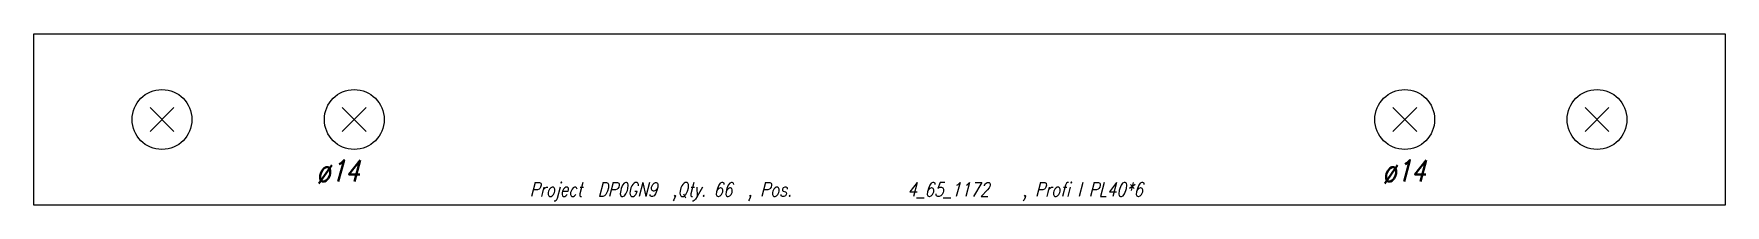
# Model space of a CAD drawing. Extents: x 0 to 396, y -20 to 20.
import ezdxf

# ---------------------------------------------------------------- set-up
doc = ezdxf.new("R2010")
doc.units = 0
doc.header["$LTSCALE"] = 10
doc.header["$MEASUREMENT"] = 0
for name, color, linetype in [('BEZ_SCHRAUBEN', 7, 'CONTINUOUS'), ('SCHRAUBEN', 7, 'CONTINUOUS'), ('TEILE', 7, 'CONTINUOUS'), ('UNTERSCHRIFT', 7, 'CONTINUOUS')]:
    doc.layers.add(name, color=color, linetype=linetype)
doc.styles.get("Standard").update_dxf_attribs({"font": 'ROMANS'})

msp = doc.modelspace()

# ---------------------------------------------------------------- linework, layer by layer
at = {"layer": 'SCHRAUBEN', "color": 6}
for p, q in [((27.199982, 2.800067), (32.799958, -2.799933)), ((32.799958, 2.800067), (27.199982, -2.799933)), ((72.199982, 2.800067), (77.799958, -2.799933)), ((77.799958, 2.800067), (72.199982, -2.799933)), ((323.684143, 2.800067), (318.084167, -2.799933)), ((318.084167, 2.800067), (323.684143, -2.799933)), ((368.684143, 2.800067), (363.084167, -2.799933)), ((363.084167, 2.800067), (368.684143, -2.799933))]:
    msp.add_line(p, q, dxfattribs=at)
at = {"layer": 'SCHRAUBEN', "color": 2}
for centre in [(29.99997, 0.000067), (74.99997, 0.000067), (320.884155, 0.000067), (365.884155, 0.000067)]:
    msp.add_circle(centre, 7.000031, dxfattribs=at)
at = {"layer": 'TEILE', "color": 2}
for p, q in [((0, -20), (0, 20)), ((0, 20), (395.884125, 20)), ((395.884125, 20), (395.884125, -20)), ((395.884125, -20), (0, -20))]:
    msp.add_line(p, q, dxfattribs=at)

# ---------------------------------------------------------------- texts
at = {"layer": 'BEZ_SCHRAUBEN', "color": 2, "oblique": 15, "width": 0.8}
for p in [(63.380861, -14.499932), (312.884216, -14.499932)]:
    msp.add_text(' ø14', height=5, dxfattribs=at).set_placement(p)
at = {"layer": 'UNTERSCHRIFT', "color": 2, "oblique": 15, "width": 0.8}
for s, p in [('Project  DP0GN9  ,Qty. 66  , Pos. ', (116.042068, -18)), ('4_65_1172', (204.442062, -18)), ('  , Profi l PL40*6', (227.842072, -18))]:
    msp.add_text(s, height=3.25, dxfattribs=at).set_placement(p)

doc.saveas('drawing.dxf')
